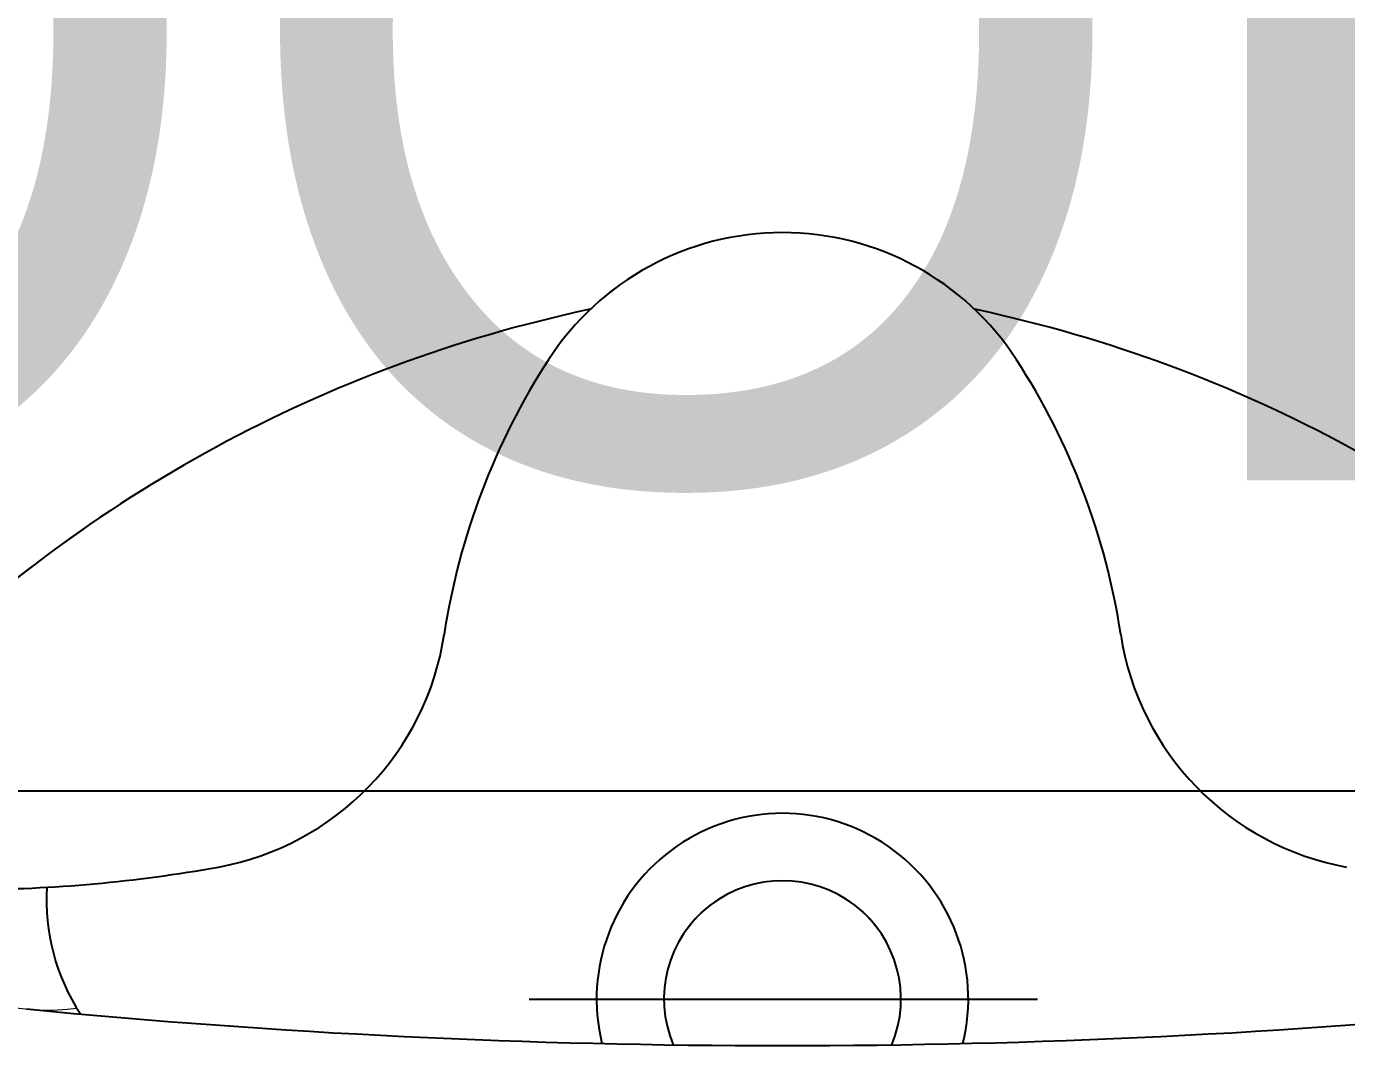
# Model space of a CAD drawing. Header units: millimetres. Extents: x 2148 to 2681, y 758 to 986.
# Drawn here: x 2324.163 to 2324.5418, y 875.4455 to 875.738 of the extents above; entities that cross this region are included whole.
import ezdxf

# ---------------------------------------------------------------- set-up
doc = ezdxf.new("R2010")
doc.units = ezdxf.units.MM
doc.linetypes.add('CENTER2', pattern=[28.575000000000003, 19.05, -3.175, 3.175, -3.175])
for name, color, linetype in [('0.1', 193, 'Continuous'), ('0.4', 121, 'Continuous'), ('D', 1, 'Continuous'), ('S_GRID LINES', 252, 'Continuous')]:
    doc.layers.add(name, color=color, linetype=linetype)
doc.styles.add('MMTX$0$ESMX$0$X-OPTA1D', font='x-opta1d')

msp = doc.modelspace()

# ---------------------------------------------------------------- hatches: boundary and pattern name
at = {"layer": 'D', "ltscale": 0.5}
h = msp.add_hatch(dxfattribs=at)
h.set_pattern_fill('NET', color=8, scale=4, angle=135, style=0)
h.set_pattern_definition([(135, (1.364242052659392e-12, 3.410605131648481e-13), (-8.980256121069152, -8.980256121069152), []), (225, (1.364242052659392e-12, 3.410605131648481e-13), (8.980256121069152, -8.980256121069152), [])])
h.paths.add_polyline_path([(2324.72752423652, 875.9952581203663), (2322.323484285699, 875.9952581203663), (2322.323484285699, 875.518507953163), (2324.727524236522, 875.518507953163)])

# ---------------------------------------------------------------- linework, layer by layer
at = {"layer": '0.1'}
msp.add_line((2324.30725906363, 875.4588019277096, -1.97790778295878e-08), (2324.453123066037, 875.4588019277096, -1.97790778295878e-08), dxfattribs=at)
msp.add_line((2324.30725906363, 875.4588019277096, -1.97790778295878e-08), (2324.453123066037, 875.4588019277096, -1.97790778295878e-08), dxfattribs=at)
msp.add_line((2324.30725906363, 875.4588019277096, -1.97790778295878e-08), (2324.453123066037, 875.4588019277096, -1.97790778295878e-08), dxfattribs=at)
msp.add_line((2324.30725906363, 875.4588019277096, -1.97790778295878e-08), (2324.453123066037, 875.4588019277096, -1.97790778295878e-08), dxfattribs=at)
msp.add_line((2324.30725906363, 875.4588019277096, -1.97790778295878e-08), (2324.453123066037, 875.4588019277096, -1.97790778295878e-08), dxfattribs=at)
msp.add_line((2324.30725906363, 875.4588019277096, -1.97790778295878e-08), (2324.453123066037, 875.4588019277096, -1.97790778295878e-08), dxfattribs=at)
msp.add_line((2324.30725906363, 875.4588019277096, -1.97790778295878e-08), (2324.453123066037, 875.4588019277096, -1.97790778295878e-08), dxfattribs=at)
msp.add_line((2324.30725906363, 875.4588019277096, -1.97790778295878e-08), (2324.453123066037, 875.4588019277096, -1.97790778295878e-08), dxfattribs=at)
msp.add_line((2324.30725906363, 875.4588019277096, -1.97790778295878e-08), (2324.453123066037, 875.4588019277096, -1.97790778295878e-08), dxfattribs=at)
msp.add_line((2324.30725906363, 875.4588019277096, -1.97790778295878e-08), (2324.453123066037, 875.4588019277096, -1.97790778295878e-08), dxfattribs=at)
for centre, radius, start, end in [((2324.379910673147, 875.5988015776918, -1.97790778295878e-08), 0.079999799998, 32.95790810857712, 147.0420918914229), ((2324.379910673147, 875.5988015776918, -1.97790778295878e-08), 0.079999799998, 32.95790810857712, 147.0420918914229), ((2324.379910673147, 875.5988015776918, -1.97790778295878e-08), 0.079999799998, 32.95790810857712, 147.0420918914229), ((2324.379910673147, 875.5988015776918, -1.97790778295878e-08), 0.079999799998, 32.95790810857712, 147.0420918914229), ((2324.379910673147, 875.5988015776918, -1.97790778295878e-08), 0.079999799998, 32.95790810857712, 147.0420918914229), ((2324.379910673147, 875.5988015776918, -1.97790778295878e-08), 0.079999799998, 32.95790810857712, 147.0420918914229), ((2324.379910673147, 875.5988015776918, -1.97790778295878e-08), 0.079999799998, 32.95790810857712, 147.0420918914229), ((2324.379910673147, 875.5988015776918, -1.97790778295878e-08), 0.079999799998, 32.95790810857712, 147.0420918914229), ((2324.379910673147, 875.5988015776918, -1.97790778295878e-08), 0.079999799998, 32.95790810857712, 147.0420918914229), ((2324.379910673147, 875.5988015776918, -1.97790778295878e-08), 0.079999799998, 32.95790810857712, 147.0420918914229), ((2324.407957427859, 875.2655340119334, -1.97790778295878e-08), 0.3999989999899999, 102.1429334334428, 134.7601460619182), ((2324.407957427859, 875.2655340119334, -1.97790778295878e-08), 0.3999989999899999, 102.1429334334428, 134.7601460619182), ((2324.407957427859, 875.2655340119334, -1.97790778295878e-08), 0.3999989999899999, 102.1429334334428, 134.7601460619182), ((2324.407957427859, 875.2655340119334, -1.97790778295878e-08), 0.3999989999899999, 102.1429334334428, 134.7601460619182), ((2324.407957427859, 875.2655340119334, -1.97790778295878e-08), 0.3999989999899999, 102.1429334334428, 134.7601460619182), ((2324.407957427859, 875.2655340119334, -1.97790778295878e-08), 0.3999989999899999, 102.1429334334428, 134.7601460619182), ((2324.407957427859, 875.2655340119334, -1.97790778295878e-08), 0.3999989999899999, 102.1429334334428, 134.7601460619182), ((2324.407957427859, 875.2655340119334, -1.97790778295878e-08), 0.3999989999899999, 102.1429334334428, 134.7601460619182), ((2324.407957427859, 875.2655340119334, -1.97790778295878e-08), 0.3999989999899999, 102.1429334334428, 134.7601460619182), ((2324.407957427859, 875.2655340119334, -1.97790778295878e-08), 0.3999989999899999, 102.1429334334428, 134.7601460619182), ((2324.379910673147, 875.3958838045316, -1.97790778295878e-08), 0.2666659999933416, 101.9264656363215, 102.1429334334428), ((2324.379910673147, 875.3958838045316, -1.97790778295878e-08), 0.2666659999933416, 101.9264656363215, 102.1429334334428), ((2324.379910673147, 875.3958838045316, -1.97790778295878e-08), 0.2666659999933416, 101.9264656363215, 102.1429334334428), ((2324.379910673147, 875.3958838045316, -1.97790778295878e-08), 0.2666659999933416, 101.9264656363215, 102.1429334334428), ((2324.379910673147, 875.3958838045316, -1.97790778295878e-08), 0.2666659999933416, 101.9264656363215, 102.1429334334428), ((2324.379910673147, 875.3958838045316, -1.97790778295878e-08), 0.2666659999933416, 101.9264656363215, 102.1429334334428), ((2324.379910673147, 875.3958838045316, -1.97790778295878e-08), 0.2666659999933416, 101.9264656363215, 102.1429334334428), ((2324.379910673147, 875.3958838045316, -1.97790778295878e-08), 0.2666659999933416, 101.9264656363215, 102.1429334334428), ((2324.379910673147, 875.3958838045316, -1.97790778295878e-08), 0.2666659999933416, 101.9264656363215, 102.1429334334428), ((2324.379910673147, 875.3958838045316, -1.97790778295878e-08), 0.2666659999933416, 101.9264656363215, 102.1429334334428), ((2324.379910673147, 875.3958838045316, -1.97790778295878e-08), 0.2666659999933416, 77.85706656655718, 78.07353436367852), ((2324.379910673147, 875.3958838045316, -1.97790778295878e-08), 0.2666659999933416, 77.85706656655718, 78.07353436367852), ((2324.379910673147, 875.3958838045316, -1.97790778295878e-08), 0.2666659999933416, 77.85706656655718, 78.07353436367852), ((2324.379910673147, 875.3958838045316, -1.97790778295878e-08), 0.2666659999933416, 77.85706656655718, 78.07353436367852), ((2324.379910673147, 875.3958838045316, -1.97790778295878e-08), 0.2666659999933416, 77.85706656655718, 78.07353436367852), ((2324.379910673147, 875.3958838045316, -1.97790778295878e-08), 0.2666659999933416, 77.85706656655718, 78.07353436367852), ((2324.379910673147, 875.3958838045316, -1.97790778295878e-08), 0.2666659999933416, 77.85706656655718, 78.07353436367852), ((2324.379910673147, 875.3958838045316, -1.97790778295878e-08), 0.2666659999933416, 77.85706656655718, 78.07353436367852), ((2324.379910673147, 875.3958838045316, -1.97790778295878e-08), 0.2666659999933416, 77.85706656655718, 78.07353436367852), ((2324.379910673147, 875.3958838045316, -1.97790778295878e-08), 0.2666659999933416, 77.85706656655718, 78.07353436367852), ((2324.351863918405, 875.2655340119334, -1.97790778295878e-08), 0.3999989999899999, 45.23985393808178, 77.85706656655718), ((2324.351863918405, 875.2655340119334, -1.97790778295878e-08), 0.3999989999899999, 45.23985393808178, 77.85706656655718), ((2324.351863918405, 875.2655340119334, -1.97790778295878e-08), 0.3999989999899999, 45.23985393808178, 77.85706656655718), ((2324.351863918405, 875.2655340119334, -1.97790778295878e-08), 0.3999989999899999, 45.23985393808178, 77.85706656655718), ((2324.351863918405, 875.2655340119334, -1.97790778295878e-08), 0.3999989999899999, 45.23985393808178, 77.85706656655718), ((2324.351863918405, 875.2655340119334, -1.97790778295878e-08), 0.3999989999899999, 45.23985393808178, 77.85706656655718), ((2324.351863918405, 875.2655340119334, -1.97790778295878e-08), 0.3999989999899999, 45.23985393808178, 77.85706656655718), ((2324.351863918405, 875.2655340119334, -1.97790778295878e-08), 0.3999989999899999, 45.23985393808178, 77.85706656655718), ((2324.351863918405, 875.2655340119334, -1.97790778295878e-08), 0.3999989999899999, 45.23985393808178, 77.85706656655718), ((2324.351863918405, 875.2655340119334, -1.97790778295878e-08), 0.3999989999899999, 45.23985393808178, 77.85706656655718), ((2324.480598876181, 875.5335190090652, -1.97790778295878e-08), 0.199999499995, 147.0420918914229, 171.3901035833377), ((2324.480598876181, 875.5335190090652, -1.97790778295878e-08), 0.199999499995, 147.0420918914229, 171.3901035833377), ((2324.480598876181, 875.5335190090652, -1.97790778295878e-08), 0.199999499995, 147.0420918914229, 171.3901035833377), ((2324.480598876181, 875.5335190090652, -1.97790778295878e-08), 0.199999499995, 147.0420918914229, 171.3901035833377), ((2324.480598876181, 875.5335190090652, -1.97790778295878e-08), 0.199999499995, 147.0420918914229, 171.3901035833377), ((2324.480598876181, 875.5335190090652, -1.97790778295878e-08), 0.199999499995, 147.0420918914229, 171.3901035833377), ((2324.480598876181, 875.5335190090652, -1.97790778295878e-08), 0.199999499995, 147.0420918914229, 171.3901035833377), ((2324.480598876181, 875.5335190090652, -1.97790778295878e-08), 0.199999499995, 147.0420918914229, 171.3901035833377), ((2324.480598876181, 875.5335190090652, -1.97790778295878e-08), 0.199999499995, 147.0420918914229, 171.3901035833377), ((2324.480598876181, 875.5335190090652, -1.97790778295878e-08), 0.199999499995, 147.0420918914229, 171.3901035833377), ((2324.279222470083, 875.5335190090652, -1.97790778295878e-08), 0.199999499995, 8.609896416662309, 32.95790810857712), ((2324.279222470083, 875.5335190090652, -1.97790778295878e-08), 0.199999499995, 8.609896416662309, 32.95790810857712), ((2324.279222470083, 875.5335190090652, -1.97790778295878e-08), 0.199999499995, 8.609896416662309, 32.95790810857712), ((2324.279222470083, 875.5335190090652, -1.97790778295878e-08), 0.199999499995, 8.609896416662309, 32.95790810857712), ((2324.279222470083, 875.5335190090652, -1.97790778295878e-08), 0.199999499995, 8.609896416662309, 32.95790810857712), ((2324.279222470083, 875.5335190090652, -1.97790778295878e-08), 0.199999499995, 8.609896416662309, 32.95790810857712), ((2324.279222470083, 875.5335190090652, -1.97790778295878e-08), 0.199999499995, 8.609896416662309, 32.95790810857712), ((2324.279222470083, 875.5335190090652, -1.97790778295878e-08), 0.199999499995, 8.609896416662309, 32.95790810857712), ((2324.279222470083, 875.5335190090652, -1.97790778295878e-08), 0.199999499995, 8.609896416662309, 32.95790810857712), ((2324.279222470083, 875.5335190090652, -1.97790778295878e-08), 0.199999499995, 8.609896416662309, 32.95790810857712), ((2324.203755017735, 875.5754366191056, -1.97790778295878e-08), 0.079999799998, 280.2928170142474, 351.3901035833377), ((2324.203755017735, 875.5754366191056, -1.97790778295878e-08), 0.079999799998, 280.2928170142474, 351.3901035833377), ((2324.203755017735, 875.5754366191056, -1.97790778295878e-08), 0.079999799998, 280.2928170142474, 351.3901035833377), ((2324.203755017735, 875.5754366191056, -1.97790778295878e-08), 0.079999799998, 280.2928170142474, 351.3901035833377), ((2324.203755017735, 875.5754366191056, -1.97790778295878e-08), 0.079999799998, 280.2928170142474, 351.3901035833377), ((2324.203755017735, 875.5754366191056, -1.97790778295878e-08), 0.079999799998, 280.2928170142474, 351.3901035833377), ((2324.203755017735, 875.5754366191056, -1.97790778295878e-08), 0.079999799998, 280.2928170142474, 351.3901035833377), ((2324.203755017735, 875.5754366191056, -1.97790778295878e-08), 0.079999799998, 280.2928170142474, 351.3901035833377), ((2324.203755017735, 875.5754366191056, -1.97790778295878e-08), 0.079999799998, 280.2928170142474, 351.3901035833377), ((2324.203755017735, 875.5754366191056, -1.97790778295878e-08), 0.079999799998, 280.2928170142474, 351.3901035833377), ((2324.556066328531, 875.5754366191056, -1.97790778295878e-08), 0.079999799998, 188.6098964166623, 259.7071829857526), ((2324.556066328531, 875.5754366191056, -1.97790778295878e-08), 0.079999799998, 188.6098964166623, 259.7071829857526), ((2324.556066328531, 875.5754366191056, -1.97790778295878e-08), 0.079999799998, 188.6098964166623, 259.7071829857526), ((2324.556066328531, 875.5754366191056, -1.97790778295878e-08), 0.079999799998, 188.6098964166623, 259.7071829857526), ((2324.556066328531, 875.5754366191056, -1.97790778295878e-08), 0.079999799998, 188.6098964166623, 259.7071829857526), ((2324.556066328531, 875.5754366191056, -1.97790778295878e-08), 0.079999799998, 188.6098964166623, 259.7071829857526), ((2324.556066328531, 875.5754366191056, -1.97790778295878e-08), 0.079999799998, 188.6098964166623, 259.7071829857526), ((2324.556066328531, 875.5754366191056, -1.97790778295878e-08), 0.079999799998, 188.6098964166623, 259.7071829857526), ((2324.556066328531, 875.5754366191056, -1.97790778295878e-08), 0.079999799998, 188.6098964166623, 259.7071829857526), ((2324.556066328531, 875.5754366191056, -1.97790778295878e-08), 0.079999799998, 188.6098964166623, 259.7071829857526), ((2324.379910673147, 875.4588019277096, -1.97790778295878e-08), 0.05333319999866666, 346.1859408485906, 193.8140591514094), ((2324.379910673147, 875.4588019277096, -1.97790778295878e-08), 0.05333319999866666, 346.1859408485906, 193.8140591514094), ((2324.379910673147, 875.4588019277096, -1.97790778295878e-08), 0.05333319999866666, 346.1859408485906, 193.8140591514094), ((2324.379910673147, 875.4588019277096, -1.97790778295878e-08), 0.05333319999866666, 346.1859408485906, 193.8140591514094), ((2324.379910673147, 875.4588019277096, -1.97790778295878e-08), 0.05333319999866666, 346.1859408485906, 193.8140591514094), ((2324.379910673147, 875.4588019277096, -1.97790778295878e-08), 0.05333319999866666, 346.1859408485906, 193.8140591514094), ((2324.379910673147, 875.4588019277096, -1.97790778295878e-08), 0.05333319999866666, 346.1859408485906, 193.8140591514094), ((2324.379910673147, 875.4588019277096, -1.97790778295878e-08), 0.05333319999866666, 346.1859408485906, 193.8140591514094), ((2324.379910673147, 875.4588019277096, -1.97790778295878e-08), 0.05333319999866666, 346.1859408485906, 193.8140591514094), ((2324.379910673147, 875.4588019277096, -1.97790778295878e-08), 0.05333319999866666, 346.1859408485906, 193.8140591514094), ((2324.146577923138, 875.8902862147031, -1.97790778295878e-08), 0.3999989999899999, 270, 280.2928170142474), ((2324.146577923138, 875.8902862147031, -1.97790778295878e-08), 0.3999989999899999, 270, 280.2928170142474), ((2324.146577923138, 875.8902862147031, -1.97790778295878e-08), 0.3999989999899999, 270, 280.2928170142474), ((2324.146577923138, 875.8902862147031, -1.97790778295878e-08), 0.3999989999899999, 270, 280.2928170142474), ((2324.146577923138, 875.8902862147031, -1.97790778295878e-08), 0.3999989999899999, 270, 280.2928170142474), ((2324.146577923138, 875.8902862147031, -1.97790778295878e-08), 0.3999989999899999, 270, 280.2928170142474), ((2324.146577923138, 875.8902862147031, -1.97790778295878e-08), 0.3999989999899999, 270, 280.2928170142474), ((2324.146577923138, 875.8902862147031, -1.97790778295878e-08), 0.3999989999899999, 270, 280.2928170142474), ((2324.146577923138, 875.8902862147031, -1.97790778295878e-08), 0.3999989999899999, 270, 280.2928170142474), ((2324.146577923138, 875.8902862147031, -1.97790778295878e-08), 0.3999989999899999, 270, 280.2928170142474), ((2324.379910673147, 875.4588019277096, -1.97790778295878e-08), 0.03399991499915, 337.3130539478161, 202.6869460521839), ((2324.379910673147, 875.4588019277096, -1.97790778295878e-08), 0.03399991499915, 337.3130539478161, 202.6869460521839), ((2324.379910673147, 875.4588019277096, -1.97790778295878e-08), 0.03399991499915, 337.3130539478161, 202.6869460521839), ((2324.379910673147, 875.4588019277096, -1.97790778295878e-08), 0.03399991499915, 337.3130539478161, 202.6869460521839), ((2324.379910673147, 875.4588019277096, -1.97790778295878e-08), 0.03399991499915, 337.3130539478161, 202.6869460521839), ((2324.379910673147, 875.4588019277096, -1.97790778295878e-08), 0.03399991499915, 337.3130539478161, 202.6869460521839), ((2324.379910673147, 875.4588019277096, -1.97790778295878e-08), 0.03399991499915, 337.3130539478161, 202.6869460521839), ((2324.379910673147, 875.4588019277096, -1.97790778295878e-08), 0.03399991499915, 337.3130539478161, 202.6869460521839), ((2324.379910673147, 875.4588019277096, -1.97790778295878e-08), 0.03399991499915, 337.3130539478161, 202.6869460521839), ((2324.379910673147, 875.4588019277096, -1.97790778295878e-08), 0.03399991499915, 337.3130539478161, 202.6869460521839), ((2324.22869702401, 875.4873461900813, -1.97790778295878e-08), 0.05999984999849999, 176.5994620843722, 213.1383205242396), ((2324.22869702401, 875.4873461900813, -1.97790778295878e-08), 0.05999984999849999, 176.5994620843722, 213.1383205242396), ((2324.22869702401, 875.4873461900813, -1.97790778295878e-08), 0.05999984999849999, 176.5994620843722, 213.1383205242396), ((2324.22869702401, 875.4873461900813, -1.97790778295878e-08), 0.05999984999849999, 176.5994620843722, 213.1383205242396), ((2324.22869702401, 875.4873461900813, -1.97790778295878e-08), 0.05999984999849999, 176.5994620843722, 213.1383205242396), ((2324.22869702401, 875.4873461900813, -1.97790778295878e-08), 0.05999984999849999, 176.5994620843722, 213.1383205242396), ((2324.22869702401, 875.4873461900813, -1.97790778295878e-08), 0.05999984999849999, 176.5994620843722, 213.1383205242396), ((2324.22869702401, 875.4873461900813, -1.97790778295878e-08), 0.05999984999849999, 176.5994620843722, 213.1383205242396), ((2324.22869702401, 875.4873461900813, -1.97790778295878e-08), 0.05999984999849999, 176.5994620843722, 213.1383205242396), ((2324.22869702401, 875.4873461900813, -1.97790778295878e-08), 0.05999984999849999, 176.5994620843722, 213.1383205242396), ((2324.379910673147, 877.6853223659515, -1.97790778295878e-08), 2.239853738247487, 264.4420803729362, 275.5579196270638), ((2324.379910673147, 877.6853223659515, -1.97790778295878e-08), 2.239853738247487, 264.4420803729362, 275.5579196270638), ((2324.379910673147, 877.6853223659515, -1.97790778295878e-08), 2.239853738247487, 264.4420803729362, 275.5579196270638), ((2324.379910673147, 877.6853223659515, -1.97790778295878e-08), 2.239853738247487, 264.4420803729362, 275.5579196270638), ((2324.379910673147, 877.6853223659515, -1.97790778295878e-08), 2.239853738247487, 264.4420803729362, 275.5579196270638), ((2324.379910673147, 877.6853223659515, -1.97790778295878e-08), 2.239853738247487, 264.4420803729362, 275.5579196270638), ((2324.379910673147, 877.6853223659515, -1.97790778295878e-08), 2.239853738247487, 264.4420803729362, 275.5579196270638), ((2324.379910673147, 877.6853223659515, -1.97790778295878e-08), 2.239853738247487, 264.4420803729362, 275.5579196270638), ((2324.379910673147, 877.6853223659515, -1.97790778295878e-08), 2.239853738247487, 264.4420803729362, 275.5579196270638), ((2324.379910673147, 877.6853223659515, -1.97790778295878e-08), 2.239853738247487, 264.4420803729362, 275.5579196270638)]:
    msp.add_arc(centre, radius, start, end, dxfattribs=at)
at = {"layer": '0.4', "color": 193, "lineweight": 0, "ltscale": 0.5}
msp.add_line((2324.41391058812, 875.4588019277096, -1.97790778295878e-08), (2324.345910758145, 875.4588019277096, -1.97790778295878e-08), dxfattribs=at)
msp.add_line((2324.41391058812, 875.4588019277096, -1.97790778295878e-08), (2324.345910758145, 875.4588019277096, -1.97790778295878e-08), dxfattribs=at)
msp.add_line((2324.41391058812, 875.4588019277096, -1.97790778295878e-08), (2324.345910758145, 875.4588019277096, -1.97790778295878e-08), dxfattribs=at)
msp.add_line((2324.41391058812, 875.4588019277096, -1.97790778295878e-08), (2324.345910758145, 875.4588019277096, -1.97790778295878e-08), dxfattribs=at)
msp.add_line((2324.41391058812, 875.4588019277096, -1.97790778295878e-08), (2324.345910758145, 875.4588019277096, -1.97790778295878e-08), dxfattribs=at)
msp.add_line((2324.41391058812, 875.4588019277096, -1.97790778295878e-08), (2324.345910758145, 875.4588019277096, -1.97790778295878e-08), dxfattribs=at)
msp.add_line((2324.41391058812, 875.4588019277096, -1.97790778295878e-08), (2324.345910758145, 875.4588019277096, -1.97790778295878e-08), dxfattribs=at)
msp.add_line((2324.41391058812, 875.4588019277096, -1.97790778295878e-08), (2324.345910758145, 875.4588019277096, -1.97790778295878e-08), dxfattribs=at)
msp.add_line((2324.41391058812, 875.4588019277096, -1.97790778295878e-08), (2324.345910758145, 875.4588019277096, -1.97790778295878e-08), dxfattribs=at)
msp.add_line((2324.41391058812, 875.4588019277096, -1.97790778295878e-08), (2324.345910758145, 875.4588019277096, -1.97790778295878e-08), dxfattribs=at)
for centre, radius, start, end in [((2324.379910673147, 875.5988015776918, -1.97790778295878e-08), 0.07999979999800688, 46.46142057375373, 133.5385794262463), ((2324.379910673147, 875.5988015776918, -1.97790778295878e-08), 0.07999979999800688, 46.46142057375373, 133.5385794262463), ((2324.379910673147, 875.5988015776918, -1.97790778295878e-08), 0.07999979999800688, 46.46142057375373, 133.5385794262463), ((2324.379910673147, 875.5988015776918, -1.97790778295878e-08), 0.07999979999800688, 46.46142057375373, 133.5385794262463), ((2324.379910673147, 875.5988015776918, -1.97790778295878e-08), 0.07999979999800688, 46.46142057375373, 133.5385794262463), ((2324.379910673147, 875.5988015776918, -1.97790778295878e-08), 0.07999979999800688, 46.46142057375373, 133.5385794262463), ((2324.379910673147, 875.5988015776918, -1.97790778295878e-08), 0.07999979999800688, 46.46142057375373, 133.5385794262463), ((2324.379910673147, 875.5988015776918, -1.97790778295878e-08), 0.07999979999800688, 46.46142057375373, 133.5385794262463), ((2324.379910673147, 875.5988015776918, -1.97790778295878e-08), 0.07999979999800688, 46.46142057375373, 133.5385794262463), ((2324.379910673147, 875.5988015776918, -1.97790778295878e-08), 0.07999979999800688, 46.46142057375373, 133.5385794262463), ((2324.407957427859, 875.2655340119334, -1.97790778295878e-08), 0.3999989999900301, 101.9984734764744, 134.7601460619182), ((2324.407957427859, 875.2655340119334, -1.97790778295878e-08), 0.3999989999900301, 101.9984734764744, 134.7601460619182), ((2324.407957427859, 875.2655340119334, -1.97790778295878e-08), 0.3999989999900301, 101.9984734764744, 134.7601460619182), ((2324.407957427859, 875.2655340119334, -1.97790778295878e-08), 0.3999989999900301, 101.9984734764744, 134.7601460619182), ((2324.407957427859, 875.2655340119334, -1.97790778295878e-08), 0.3999989999900301, 101.9984734764744, 134.7601460619182), ((2324.407957427859, 875.2655340119334, -1.97790778295878e-08), 0.3999989999900301, 101.9984734764744, 134.7601460619182), ((2324.407957427859, 875.2655340119334, -1.97790778295878e-08), 0.3999989999900301, 101.9984734764744, 134.7601460619182), ((2324.407957427859, 875.2655340119334, -1.97790778295878e-08), 0.3999989999900301, 101.9984734764744, 134.7601460619182), ((2324.407957427859, 875.2655340119334, -1.97790778295878e-08), 0.3999989999900301, 101.9984734764744, 134.7601460619182), ((2324.407957427859, 875.2655340119334, -1.97790778295878e-08), 0.3999989999900301, 101.9984734764744, 134.7601460619182), ((2324.351863918405, 875.2655340119334, -1.97790778295878e-08), 0.3999989999899703, 45.23985393808178, 78.00152652352564), ((2324.351863918405, 875.2655340119334, -1.97790778295878e-08), 0.3999989999899703, 45.23985393808178, 78.00152652352564), ((2324.351863918405, 875.2655340119334, -1.97790778295878e-08), 0.3999989999899703, 45.23985393808178, 78.00152652352564), ((2324.351863918405, 875.2655340119334, -1.97790778295878e-08), 0.3999989999899703, 45.23985393808178, 78.00152652352564), ((2324.351863918405, 875.2655340119334, -1.97790778295878e-08), 0.3999989999899703, 45.23985393808178, 78.00152652352564), ((2324.351863918405, 875.2655340119334, -1.97790778295878e-08), 0.3999989999899703, 45.23985393808178, 78.00152652352564), ((2324.351863918405, 875.2655340119334, -1.97790778295878e-08), 0.3999989999899703, 45.23985393808178, 78.00152652352564), ((2324.351863918405, 875.2655340119334, -1.97790778295878e-08), 0.3999989999899703, 45.23985393808178, 78.00152652352564), ((2324.351863918405, 875.2655340119334, -1.97790778295878e-08), 0.3999989999899703, 45.23985393808178, 78.00152652352564), ((2324.351863918405, 875.2655340119334, -1.97790778295878e-08), 0.3999989999899703, 45.23985393808178, 78.00152652352564), ((2324.379910673147, 875.4588019277096, -1.97790778295878e-08), 0.05333319999868316, 346.1859408485906, 193.8140591514094), ((2324.379910673147, 875.4588019277096, -1.97790778295878e-08), 0.05333319999868316, 346.1859408485906, 193.8140591514094), ((2324.379910673147, 875.4588019277096, -1.97790778295878e-08), 0.05333319999868316, 346.1859408485906, 193.8140591514094), ((2324.379910673147, 875.4588019277096, -1.97790778295878e-08), 0.05333319999868316, 346.1859408485906, 193.8140591514094), ((2324.379910673147, 875.4588019277096, -1.97790778295878e-08), 0.05333319999868316, 346.1859408485906, 193.8140591514094), ((2324.379910673147, 875.4588019277096, -1.97790778295878e-08), 0.05333319999868316, 346.1859408485906, 193.8140591514094), ((2324.379910673147, 875.4588019277096, -1.97790778295878e-08), 0.05333319999868316, 346.1859408485906, 193.8140591514094), ((2324.379910673147, 875.4588019277096, -1.97790778295878e-08), 0.05333319999868316, 346.1859408485906, 193.8140591514094), ((2324.379910673147, 875.4588019277096, -1.97790778295878e-08), 0.05333319999868316, 346.1859408485906, 193.8140591514094), ((2324.379910673147, 875.4588019277096, -1.97790778295878e-08), 0.05333319999868316, 346.1859408485906, 193.8140591514094), ((2324.169433277611, 875.5223517146321, -1.97790778295878e-08), 0.06666649999834508, 201.7947486951711, 276.8931762814672), ((2324.169433277611, 875.5223517146321, -1.97790778295878e-08), 0.06666649999834508, 201.7947486951711, 276.8931762814672), ((2324.169433277611, 875.5223517146321, -1.97790778295878e-08), 0.06666649999834508, 201.7947486951711, 276.8931762814672), ((2324.169433277611, 875.5223517146321, -1.97790778295878e-08), 0.06666649999834508, 201.7947486951711, 276.8931762814672), ((2324.169433277611, 875.5223517146321, -1.97790778295878e-08), 0.06666649999834508, 201.7947486951711, 276.8931762814672), ((2324.169433277611, 875.5223517146321, -1.97790778295878e-08), 0.06666649999834508, 201.7947486951711, 276.8931762814672), ((2324.169433277611, 875.5223517146321, -1.97790778295878e-08), 0.06666649999834508, 201.7947486951711, 276.8931762814672), ((2324.169433277611, 875.5223517146321, -1.97790778295878e-08), 0.06666649999834508, 201.7947486951711, 276.8931762814672), ((2324.169433277611, 875.5223517146321, -1.97790778295878e-08), 0.06666649999834508, 201.7947486951711, 276.8931762814672), ((2324.169433277611, 875.5223517146321, -1.97790778295878e-08), 0.06666649999834508, 201.7947486951711, 276.8931762814672), ((2324.379910673147, 875.4588019277096, -1.97790778295878e-08), 0.03399991499914181, 0, 180), ((2324.379910673147, 875.4588019277096, -1.97790778295878e-08), 0.03399991499914181, 0, 180), ((2324.379910673147, 875.4588019277096, -1.97790778295878e-08), 0.03399991499914181, 0, 180), ((2324.379910673147, 875.4588019277096, -1.97790778295878e-08), 0.03399991499914181, 0, 180), ((2324.379910673147, 875.4588019277096, -1.97790778295878e-08), 0.03399991499914181, 0, 180), ((2324.379910673147, 875.4588019277096, -1.97790778295878e-08), 0.03399991499914181, 0, 180), ((2324.379910673147, 875.4588019277096, -1.97790778295878e-08), 0.03399991499914181, 0, 180), ((2324.379910673147, 875.4588019277096, -1.97790778295878e-08), 0.03399991499914181, 0, 180), ((2324.379910673147, 875.4588019277096, -1.97790778295878e-08), 0.03399991499914181, 0, 180), ((2324.379910673147, 875.4588019277096, -1.97790778295878e-08), 0.03399991499914181, 0, 180), ((2324.379910673147, 877.6853223659515, -1.97790778295878e-08), 2.239853738247374, 264.4420803729362, 275.5579196270638), ((2324.379910673147, 877.6853223659515, -1.97790778295878e-08), 2.239853738247374, 264.4420803729362, 275.5579196270638), ((2324.379910673147, 877.6853223659515, -1.97790778295878e-08), 2.239853738247374, 264.4420803729362, 275.5579196270638), ((2324.379910673147, 877.6853223659515, -1.97790778295878e-08), 2.239853738247374, 264.4420803729362, 275.5579196270638), ((2324.379910673147, 877.6853223659515, -1.97790778295878e-08), 2.239853738247374, 264.4420803729362, 275.5579196270638), ((2324.379910673147, 877.6853223659515, -1.97790778295878e-08), 2.239853738247374, 264.4420803729362, 275.5579196270638), ((2324.379910673147, 877.6853223659515, -1.97790778295878e-08), 2.239853738247374, 264.4420803729362, 275.5579196270638), ((2324.379910673147, 877.6853223659515, -1.97790778295878e-08), 2.239853738247374, 264.4420803729362, 275.5579196270638), ((2324.379910673147, 877.6853223659515, -1.97790778295878e-08), 2.239853738247374, 264.4420803729362, 275.5579196270638), ((2324.379910673147, 877.6853223659515, -1.97790778295878e-08), 2.239853738247374, 264.4420803729362, 275.5579196270638), ((2324.22869702401, 875.4873461900813, -1.97790778295878e-08), 0.0599998499985658, 211.3089605703985, 213.1383205242396), ((2324.22869702401, 875.4873461900813, -1.97790778295878e-08), 0.0599998499985658, 211.3089605703985, 213.1383205242396), ((2324.22869702401, 875.4873461900813, -1.97790778295878e-08), 0.0599998499985658, 211.3089605703985, 213.1383205242396), ((2324.22869702401, 875.4873461900813, -1.97790778295878e-08), 0.0599998499985658, 211.3089605703985, 213.1383205242396), ((2324.22869702401, 875.4873461900813, -1.97790778295878e-08), 0.0599998499985658, 211.3089605703985, 213.1383205242396), ((2324.22869702401, 875.4873461900813, -1.97790778295878e-08), 0.0599998499985658, 211.3089605703985, 213.1383205242396), ((2324.22869702401, 875.4873461900813, -1.97790778295878e-08), 0.0599998499985658, 211.3089605703985, 213.1383205242396), ((2324.22869702401, 875.4873461900813, -1.97790778295878e-08), 0.0599998499985658, 211.3089605703985, 213.1383205242396), ((2324.22869702401, 875.4873461900813, -1.97790778295878e-08), 0.0599998499985658, 211.3089605703985, 213.1383205242396), ((2324.22869702401, 875.4873461900813, -1.97790778295878e-08), 0.0599998499985658, 211.3089605703985, 213.1383205242396), ((2324.379910673147, 877.6853223659515, -1.97790778295878e-08), 2.239853738247374, 264.8397862288841, 268.6750715626566), ((2324.379910673147, 877.6853223659515, -1.97790778295878e-08), 2.239853738247374, 264.8397862288841, 268.6750715626566), ((2324.379910673147, 877.6853223659515, -1.97790778295878e-08), 2.239853738247374, 264.8397862288841, 268.6750715626566), ((2324.379910673147, 877.6853223659515, -1.97790778295878e-08), 2.239853738247374, 264.8397862288841, 268.6750715626566), ((2324.379910673147, 877.6853223659515, -1.97790778295878e-08), 2.239853738247374, 264.8397862288841, 268.6750715626566), ((2324.379910673147, 877.6853223659515, -1.97790778295878e-08), 2.239853738247374, 264.8397862288841, 268.6750715626566), ((2324.379910673147, 877.6853223659515, -1.97790778295878e-08), 2.239853738247374, 264.8397862288841, 268.6750715626566), ((2324.379910673147, 877.6853223659515, -1.97790778295878e-08), 2.239853738247374, 264.8397862288841, 268.6750715626566), ((2324.379910673147, 877.6853223659515, -1.97790778295878e-08), 2.239853738247374, 264.8397862288841, 268.6750715626566), ((2324.379910673147, 877.6853223659515, -1.97790778295878e-08), 2.239853738247374, 264.8397862288841, 268.6750715626566), ((2324.379910673147, 877.6853223659515, -1.97790778295878e-08), 2.239853738247374, 271.3249284373434, 275.1602137711159), ((2324.379910673147, 877.6853223659515, -1.97790778295878e-08), 2.239853738247374, 271.3249284373434, 275.1602137711159), ((2324.379910673147, 877.6853223659515, -1.97790778295878e-08), 2.239853738247374, 271.3249284373434, 275.1602137711159), ((2324.379910673147, 877.6853223659515, -1.97790778295878e-08), 2.239853738247374, 271.3249284373434, 275.1602137711159), ((2324.379910673147, 877.6853223659515, -1.97790778295878e-08), 2.239853738247374, 271.3249284373434, 275.1602137711159), ((2324.379910673147, 877.6853223659515, -1.97790778295878e-08), 2.239853738247374, 271.3249284373434, 275.1602137711159), ((2324.379910673147, 877.6853223659515, -1.97790778295878e-08), 2.239853738247374, 271.3249284373434, 275.1602137711159), ((2324.379910673147, 877.6853223659515, -1.97790778295878e-08), 2.239853738247374, 271.3249284373434, 275.1602137711159), ((2324.379910673147, 877.6853223659515, -1.97790778295878e-08), 2.239853738247374, 271.3249284373434, 275.1602137711159), ((2324.379910673147, 877.6853223659515, -1.97790778295878e-08), 2.239853738247374, 271.3249284373434, 275.1602137711159)]:
    msp.add_arc(centre, radius, start, end, dxfattribs=at)
at = {"layer": 'S_GRID LINES', "linetype": 'CENTER2', "ltscale": 0.2}
msp.add_line((2336.294677230072, 875.5185079531632, -1.646909499330181e-08), (2314.727265377704, 875.5185079531632, -1.083355502920358e-08), dxfattribs=at)

# ---------------------------------------------------------------- texts
at = {"color": 2, "insert": (2323.460592807959, 875.9464268065153, -2.220439746692983e-08), "char_height": 0.25536, "width": 11.64471969592537, "attachment_point": 4, "style": 'MMTX$0$ESMX$0$X-OPTA1D'}
msp.add_mtext('0.60 M. X 0.60 M.\\P FLOOR TILES', dxfattribs=at)
msp.add_mtext('0.60 M. X 0.60 M.\\P FLOOR TILES', dxfattribs=at)

doc.saveas('drawing.dxf')
